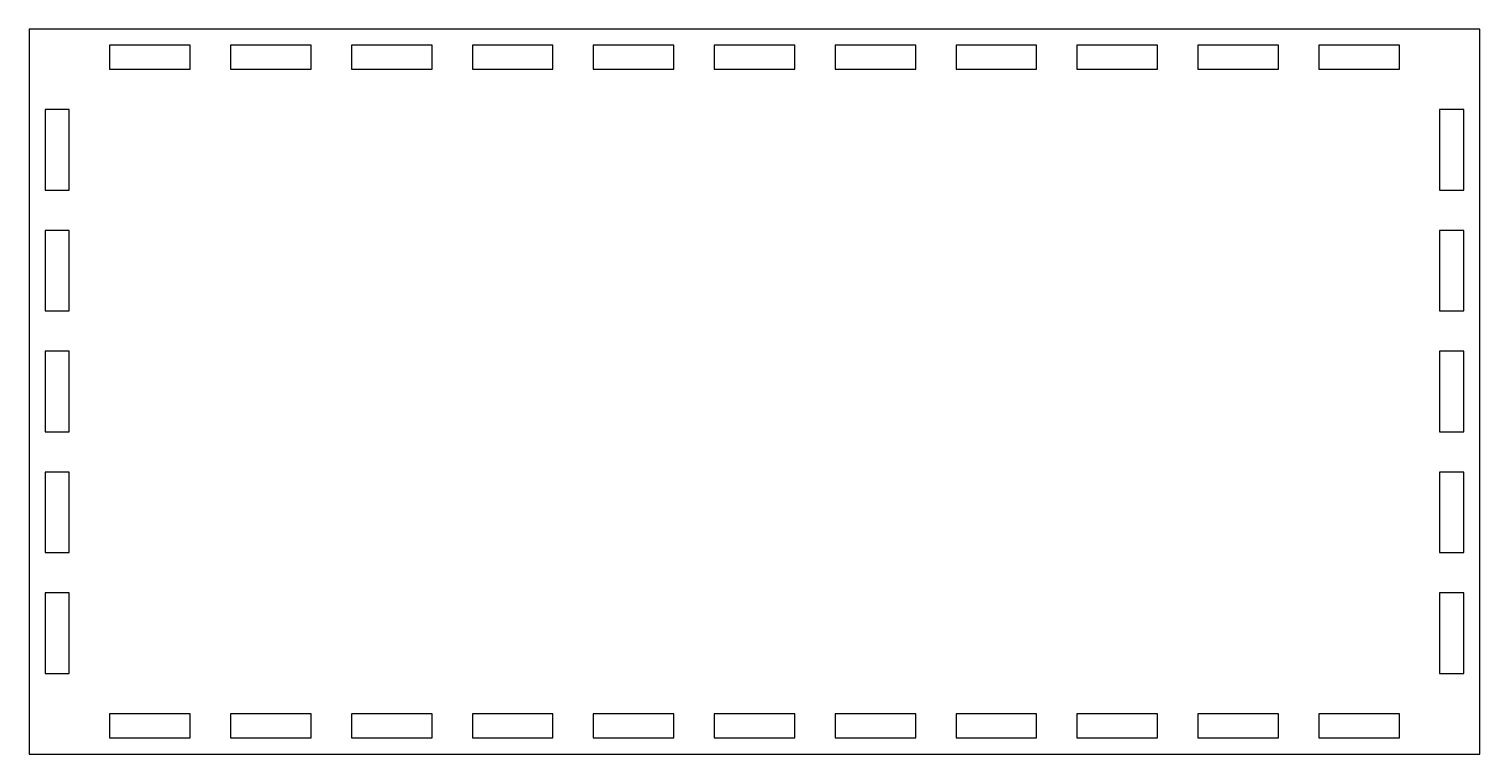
# Model space of a CAD drawing. Header units: millimetres. Extents: x -90 to 90, y -45 to 45.
import ezdxf

# ---------------------------------------------------------------- set-up
doc = ezdxf.new("R2010")
doc.units = ezdxf.units.MM

msp = doc.modelspace()

# ---------------------------------------------------------------- linework, layer by layer
at = {"color": 7, "linetype": 'Continuous', "lineweight": 25}
for p, q in [((89.9, 44.71), (-90.1, 44.71)), ((-90.1, 44.71), (-90.1, -45.29)), ((89.9, -45.29), (89.9, 44.71)), ((-80.1, 42.71), (-80.1, 39.71)), ((-70.1, 42.71), (-80.1, 42.71)), ((-70.1, 39.71), (-70.1, 42.71)), ((-65.1, 42.71), (-65.1, 39.71)), ((-55.1, 42.71), (-65.1, 42.71)), ((-55.1, 39.71), (-55.1, 42.71)), ((-50.1, 42.71), (-50.1, 39.71)), ((-40.1, 42.71), (-50.1, 42.71)), ((-40.1, 39.71), (-40.1, 42.71)), ((-35.1, 42.71), (-35.1, 39.71)), ((-25.1, 42.71), (-35.1, 42.71)), ((-25.1, 39.71), (-25.1, 42.71)), ((-20.1, 42.71), (-20.1, 39.71)), ((-10.1, 42.71), (-20.1, 42.71)), ((-10.1, 39.71), (-10.1, 42.71)), ((-5.1, 42.71), (-5.1, 39.71)), ((4.9, 42.71), (-5.1, 42.71)), ((4.9, 39.71), (4.9, 42.71)), ((9.9, 42.71), (9.9, 39.71)), ((19.9, 42.71), (9.9, 42.71)), ((19.9, 39.71), (19.9, 42.71)), ((24.9, 42.71), (24.9, 39.71)), ((34.9, 42.71), (24.9, 42.71)), ((34.9, 39.71), (34.9, 42.71)), ((39.9, 42.71), (39.9, 39.71)), ((49.9, 42.71), (39.9, 42.71)), ((49.9, 39.71), (49.9, 42.71)), ((54.9, 42.71), (54.9, 39.71)), ((64.9, 42.71), (54.9, 42.71)), ((64.9, 39.71), (64.9, 42.71)), ((69.9, 42.71), (69.9, 39.71)), ((79.9, 42.71), (69.9, 42.71)), ((79.9, 39.71), (79.9, 42.71)), ((-80.1, 39.71), (-70.1, 39.71)), ((-65.1, 39.71), (-55.1, 39.71)), ((-50.1, 39.71), (-40.1, 39.71)), ((-35.1, 39.71), (-25.1, 39.71)), ((-20.1, 39.71), (-10.1, 39.71)), ((-5.1, 39.71), (4.9, 39.71)), ((9.9, 39.71), (19.9, 39.71)), ((24.9, 39.71), (34.9, 39.71)), ((39.9, 39.71), (49.9, 39.71)), ((54.9, 39.71), (64.9, 39.71)), ((69.9, 39.71), (79.9, 39.71)), ((-88.1, 34.71), (-88.1, 24.71)), ((-85.1, 34.71), (-88.1, 34.71)), ((-85.1, 24.71), (-85.1, 34.71)), ((84.9, 34.71), (84.9, 24.71)), ((87.9, 34.71), (84.9, 34.71)), ((87.9, 24.71), (87.9, 34.71)), ((-88.1, 24.71), (-85.1, 24.71)), ((84.9, 24.71), (87.9, 24.71)), ((-85.1, 19.71), (-88.1, 19.71)), ((-88.1, 19.71), (-88.1, 9.71)), ((-85.1, 9.71), (-85.1, 19.71)), ((84.9, 19.71), (84.9, 9.71)), ((87.9, 19.71), (84.9, 19.71)), ((87.9, 9.71), (87.9, 19.71)), ((-88.1, 9.71), (-85.1, 9.71)), ((84.9, 9.71), (87.9, 9.71)), ((-85.1, 4.71), (-88.1, 4.71)), ((-88.1, 4.71), (-88.1, -5.29)), ((-85.1, -5.29), (-85.1, 4.71)), ((84.9, 4.71), (84.9, -5.29)), ((87.9, 4.71), (84.9, 4.71)), ((87.9, -5.29), (87.9, 4.71)), ((-88.1, -5.29), (-85.1, -5.29)), ((84.9, -5.29), (87.9, -5.29)), ((-85.1, -10.29), (-88.1, -10.29)), ((-88.1, -10.29), (-88.1, -20.29)), ((-85.1, -20.29), (-85.1, -10.29)), ((84.9, -10.29), (84.9, -20.29)), ((87.9, -10.29), (84.9, -10.29)), ((87.9, -20.29), (87.9, -10.29)), ((-88.1, -20.29), (-85.1, -20.29)), ((84.9, -20.29), (87.9, -20.29)), ((-85.1, -25.29), (-88.1, -25.29)), ((-88.1, -25.29), (-88.1, -35.29)), ((-85.1, -35.29), (-85.1, -25.29)), ((84.9, -25.29), (84.9, -35.29)), ((87.9, -25.29), (84.9, -25.29)), ((87.9, -35.29), (87.9, -25.29)), ((-88.1, -35.29), (-85.1, -35.29)), ((84.9, -35.29), (87.9, -35.29)), ((-80.1, -40.29), (-80.1, -43.29)), ((-70.1, -40.29), (-80.1, -40.29)), ((-70.1, -43.29), (-70.1, -40.29)), ((-65.1, -40.29), (-65.1, -43.29)), ((-55.1, -40.29), (-65.1, -40.29)), ((-55.1, -43.29), (-55.1, -40.29)), ((-50.1, -40.29), (-50.1, -43.29)), ((-40.1, -40.29), (-50.1, -40.29)), ((-40.1, -43.29), (-40.1, -40.29)), ((-35.1, -40.29), (-35.1, -43.29)), ((-25.1, -40.29), (-35.1, -40.29)), ((-25.1, -43.29), (-25.1, -40.29)), ((-20.1, -40.29), (-20.1, -43.29)), ((-10.1, -40.29), (-20.1, -40.29)), ((-10.1, -43.29), (-10.1, -40.29)), ((-5.1, -40.29), (-5.1, -43.29)), ((4.9, -40.29), (-5.1, -40.29)), ((4.9, -43.29), (4.9, -40.29)), ((9.9, -40.29), (9.9, -43.29)), ((19.9, -40.29), (9.9, -40.29)), ((19.9, -43.29), (19.9, -40.29)), ((24.9, -40.29), (24.9, -43.29)), ((34.9, -40.29), (24.9, -40.29)), ((34.9, -43.29), (34.9, -40.29)), ((39.9, -40.29), (39.9, -43.29)), ((49.9, -40.29), (39.9, -40.29)), ((49.9, -43.29), (49.9, -40.29)), ((54.9, -40.29), (54.9, -43.29)), ((64.9, -40.29), (54.9, -40.29)), ((64.9, -43.29), (64.9, -40.29)), ((69.9, -40.29), (69.9, -43.29)), ((79.9, -40.29), (69.9, -40.29)), ((79.9, -43.29), (79.9, -40.29)), ((-80.1, -43.29), (-70.1, -43.29)), ((-65.1, -43.29), (-55.1, -43.29)), ((-50.1, -43.29), (-40.1, -43.29)), ((-35.1, -43.29), (-25.1, -43.29)), ((-20.1, -43.29), (-10.1, -43.29)), ((-5.1, -43.29), (4.9, -43.29)), ((9.9, -43.29), (19.9, -43.29)), ((24.9, -43.29), (34.9, -43.29)), ((39.9, -43.29), (49.9, -43.29)), ((54.9, -43.29), (64.9, -43.29)), ((69.9, -43.29), (79.9, -43.29)), ((-90.1, -45.29), (89.9, -45.29))]:
    msp.add_line(p, q, dxfattribs=at)

doc.saveas('drawing.dxf')
